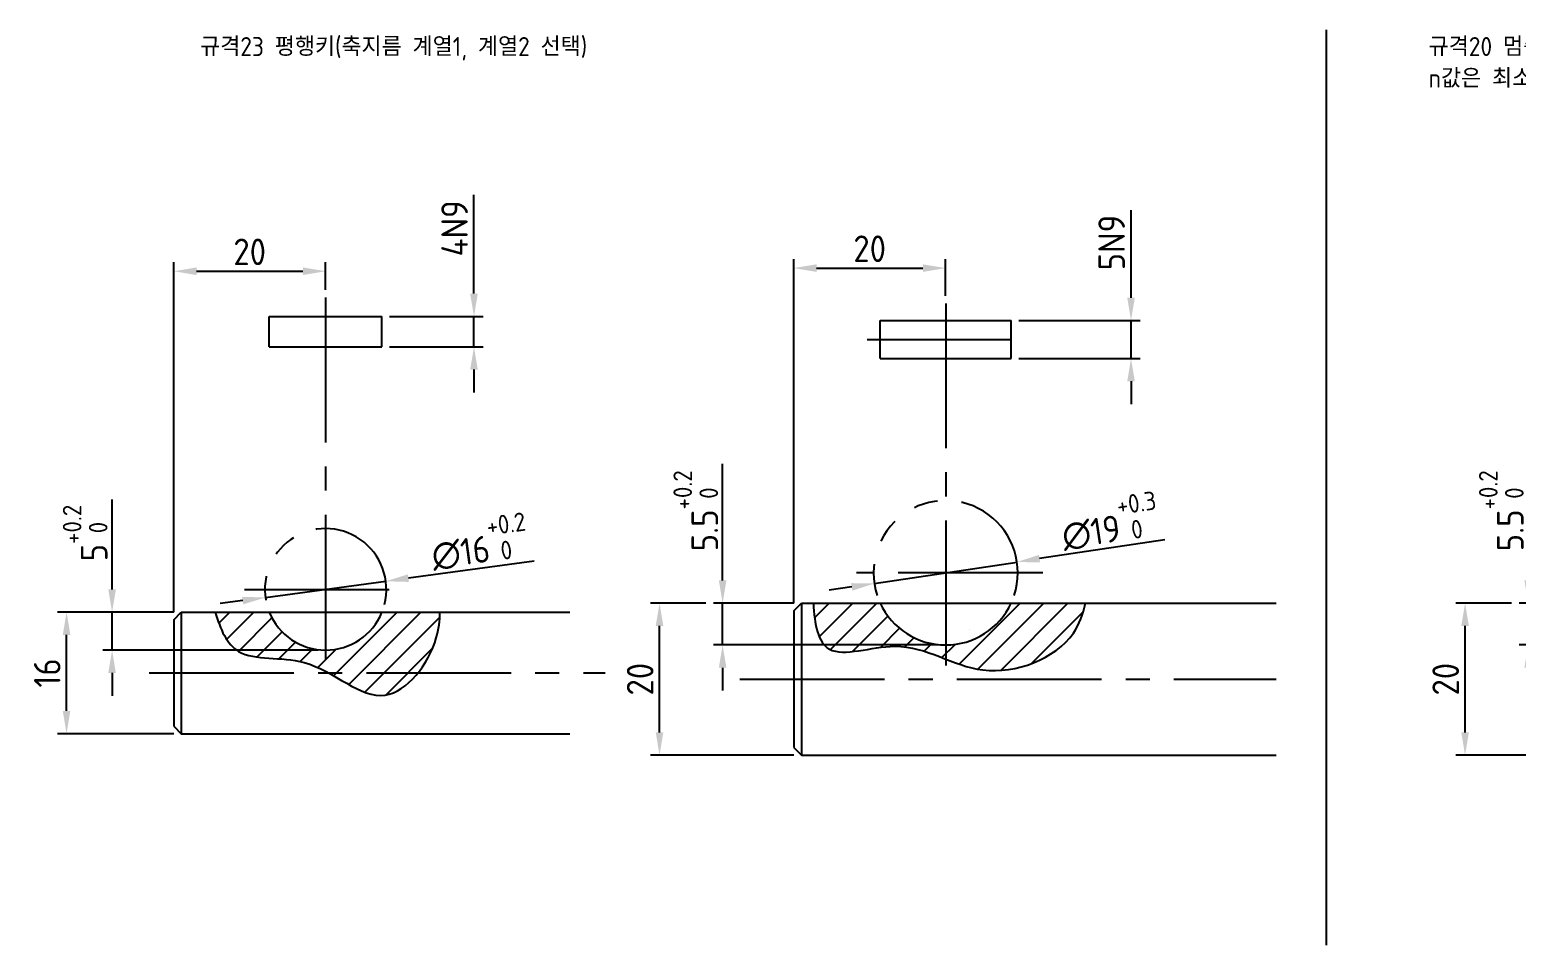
# Model space of a CAD drawing. Header units: millimetres. Extents: x 0 to 10991, y 0 to 768.
# Drawn here: x 2021.2 to 2217, y 296.2 to 416.7 of the extents above; entities that cross this region are included whole.
import ezdxf

# ---------------------------------------------------------------- set-up
doc = ezdxf.new("R2010")
doc.units = ezdxf.units.MM
doc.linetypes.add('CENTER2', pattern=[28.575, 19.05, -3.175, 3.175, -3.175])
doc.linetypes.add('PHANTOM2', pattern=[31.75, 15.875, -3.175, 3.175, -3.175, 3.175, -3.175])
for name, color, linetype in [('가는실선', 7, 'Continuous'), ('가상선', 6, 'PHANTOM2'), ('문자', 2, 'Continuous'), ('외형선', 3, 'Continuous'), ('중심선', 7, 'CENTER2')]:
    doc.layers.add(name, color=color, linetype=linetype)
doc.styles.get("Standard").update_dxf_attribs({"font": 'isocp.shx', "bigfont": 'whgtxt.shx'})
doc.dimstyles.new('ISO-25', dxfattribs={"dimtxt": 3.5, "dimasz": 3, "dimexe": 1.2, "dimexo": 1, "dimgap": 0.8, "dimtad": 1, "dimdec": 3, "dimdsep": 46, "dimtxsty": 'Standard', "dimcen": 0, "dimclrd": 7, "dimclre": 7, "dimclrt": 2, "dimadec": 0, "dimazin": 2, "dimtfac": 1, "dimtdec": 3, "dimtmove": 0, "dimatfit": 3, "dimfxl": 0, "dimlwd": -1, "dimlwe": -1, "dimarcsym": 0})

# ---------------------------------------------------------------- blocks, each defined once
blk = doc.blocks.new('*D59')
at = {"layer": 'Defpoints', "color": 0}
for p in [(2067.61, 378.94), (2067.61, 374.94), (2079.73, 374.94)]:
    blk.add_point(p, dxfattribs=at)
at = {"layer": '외형선', "color": 7}
for p, q in [((2079.73, 381.94), (2079.73, 394.95)), ((2068.61, 378.94), (2080.93, 378.94)), ((2079.73, 374.94), (2079.73, 378.94)), ((2068.61, 374.94), (2080.93, 374.94)), ((2079.73, 371.94), (2079.73, 368.94))]:
    blk.add_line(p, q, dxfattribs=at)
for points in [[(2079.23, 381.94), (2080.23, 381.94), (2079.73, 378.94)], [(2079.23, 371.94), (2080.23, 371.94), (2079.73, 374.94)]]:
    blk.add_solid(points, dxfattribs=at)
at = {"layer": '외형선', "color": 2, "insert": (2077.18, 390.53), "char_height": 3.5, "attachment_point": 5, "rotation": 90}
blk.add_mtext('4N9', dxfattribs=at)
blk = doc.blocks.new('*D60')
at = {"layer": 'Defpoints', "color": 0}
for p in [(2068.12, 344.1), (2052.27, 341.96)]:
    blk.add_point(p, dxfattribs=at)
at = {"layer": '외형선', "color": 7}
for p, q in [((2087.66, 346.74), (2071.1, 344.5)), ((2052.27, 341.96), (2068.12, 344.1)), ((2049.29, 341.56), (2046.32, 341.16))]:
    blk.add_line(p, q, dxfattribs=at)
for points in [[(2071.03, 345), (2071.16, 344.01), (2068.12, 344.1)], [(2049.23, 342.05), (2049.36, 341.06), (2052.27, 341.96)]]:
    blk.add_solid(points, dxfattribs=at)
at = {"layer": '외형선', "color": 2, "insert": (2080.39, 349.33), "char_height": 3.5, "attachment_point": 5, "rotation": 7.6931}
blk.add_mtext('∅16{\\H0.7x;\\S+0.2^  0;}', dxfattribs=at)
blk = doc.blocks.new('*D61')
at = {"layer": 'Defpoints', "color": 0}
for p in [(2060.2, 384.89), (2060.2, 381.43), (2040.2, 339.03)]:
    blk.add_point(p, dxfattribs=at)
at = {"layer": '외형선', "color": 7}
for p, q in [((2040.2, 340.03), (2040.2, 386.09)), ((2060.2, 382.43), (2060.2, 386.09)), ((2043.2, 384.89), (2057.2, 384.89))]:
    blk.add_line(p, q, dxfattribs=at)
for points in [[(2043.2, 385.39), (2043.2, 384.39), (2040.2, 384.89)], [(2057.2, 385.39), (2057.2, 384.39), (2060.2, 384.89)]]:
    blk.add_solid(points, dxfattribs=at)
at = {"layer": '외형선', "color": 2, "insert": (2050.2, 387.44), "char_height": 3.5, "attachment_point": 5}
blk.add_mtext('20', dxfattribs=at)
blk = doc.blocks.new('*D62')
at = {"layer": 'Defpoints', "color": 0}
for p in [(2032.08, 340.03), (2041.2, 340.03), (2060.2, 335.03)]:
    blk.add_point(p, dxfattribs=at)
at = {"layer": '외형선', "color": 7}
for p, q in [((2032.08, 343.03), (2032.08, 354.85)), ((2040.2, 340.03), (2030.88, 340.03)), ((2032.08, 335.03), (2032.08, 340.03)), ((2059.2, 335.03), (2030.88, 335.03)), ((2032.08, 332.03), (2032.08, 329.03))]:
    blk.add_line(p, q, dxfattribs=at)
for points in [[(2031.58, 343.03), (2032.58, 343.03), (2032.08, 340.03)], [(2031.58, 332.03), (2032.58, 332.03), (2032.08, 335.03)]]:
    blk.add_solid(points, dxfattribs=at)
at = {"layer": '외형선', "color": 2, "insert": (2028.54, 350.44), "char_height": 3.5, "attachment_point": 5, "rotation": 90}
blk.add_mtext('5{\\H0.7x;\\S+0.2^  0;}', dxfattribs=at)
blk = doc.blocks.new('*D63')
at = {"layer": 'Defpoints', "color": 0}
for p in [(2026.09, 340.03), (2032.08, 340.03), (2041.2, 324.03)]:
    blk.add_point(p, dxfattribs=at)
at = {"layer": '외형선', "color": 7}
for p, q in [((2031.08, 340.03), (2024.89, 340.03)), ((2026.09, 327.03), (2026.09, 337.03)), ((2040.2, 324.03), (2024.89, 324.03))]:
    blk.add_line(p, q, dxfattribs=at)
for points in [[(2025.59, 337.03), (2026.59, 337.03), (2026.09, 340.03)], [(2025.59, 327.03), (2026.59, 327.03), (2026.09, 324.03)]]:
    blk.add_solid(points, dxfattribs=at)
at = {"layer": '외형선', "color": 2, "insert": (2023.54, 332.03), "char_height": 3.5, "attachment_point": 5, "rotation": 90}
blk.add_mtext('16', dxfattribs=at)
blk = doc.blocks.new('*D64')
at = {"layer": 'Defpoints', "color": 0}
for p in [(2112.47, 341.21), (2122.83, 341.21), (2141.83, 335.71)]:
    blk.add_point(p, dxfattribs=at)
at = {"layer": '외형선', "color": 7}
for p, q in [((2112.47, 344.21), (2112.47, 359.53)), ((2121.83, 341.21), (2111.27, 341.21)), ((2112.47, 335.71), (2112.47, 341.21)), ((2140.83, 335.71), (2111.27, 335.71)), ((2112.47, 332.71), (2112.47, 329.71))]:
    blk.add_line(p, q, dxfattribs=at)
for points in [[(2111.97, 344.21), (2112.97, 344.21), (2112.47, 341.21)], [(2111.97, 332.71), (2112.97, 332.71), (2112.47, 335.71)]]:
    blk.add_solid(points, dxfattribs=at)
at = {"layer": '외형선', "color": 2, "insert": (2108.93, 353.37), "char_height": 3.5, "attachment_point": 5, "rotation": 90}
blk.add_mtext('5.5{\\H0.7x;\\S+0.2^  0;}', dxfattribs=at)
blk = doc.blocks.new('*D65')
at = {"layer": 'Defpoints', "color": 0}
for p in [(2104.16, 341.21), (2111.27, 341.21), (2122.83, 321.21)]:
    blk.add_point(p, dxfattribs=at)
at = {"layer": '외형선', "color": 7}
for p, q in [((2110.27, 341.21), (2102.96, 341.21)), ((2104.16, 324.21), (2104.16, 338.21)), ((2121.83, 321.21), (2102.96, 321.21))]:
    blk.add_line(p, q, dxfattribs=at)
for points in [[(2103.66, 338.21), (2104.66, 338.21), (2104.16, 341.21)], [(2103.66, 324.21), (2104.66, 324.21), (2104.16, 321.21)]]:
    blk.add_solid(points, dxfattribs=at)
at = {"layer": '외형선', "color": 2, "insert": (2101.61, 331.21), "char_height": 3.5, "attachment_point": 5, "rotation": 90}
blk.add_mtext('20', dxfattribs=at)
blk = doc.blocks.new('*D66')
at = {"layer": 'Defpoints', "color": 0}
for p in [(2150.45, 378.41), (2166.24, 378.41), (2150.45, 373.41)]:
    blk.add_point(p, dxfattribs=at)
at = {"layer": '외형선', "color": 7}
for p, q in [((2166.24, 381.41), (2166.24, 392.91)), ((2151.45, 378.41), (2167.44, 378.41)), ((2166.24, 373.41), (2166.24, 378.41)), ((2151.45, 373.41), (2167.44, 373.41)), ((2166.24, 370.41), (2166.24, 367.41))]:
    blk.add_line(p, q, dxfattribs=at)
for points in [[(2165.74, 381.41), (2166.74, 381.41), (2166.24, 378.41)], [(2165.74, 370.41), (2166.74, 370.41), (2166.24, 373.41)]]:
    blk.add_solid(points, dxfattribs=at)
at = {"layer": '외형선', "color": 2, "insert": (2163.69, 388.66), "char_height": 3.5, "attachment_point": 5, "rotation": 90}
blk.add_mtext('5N9', dxfattribs=at)
blk = doc.blocks.new('*D67')
at = {"layer": 'Defpoints', "color": 0}
for p in [(2141.83, 385.3), (2141.83, 380.66), (2121.83, 340.21)]:
    blk.add_point(p, dxfattribs=at)
at = {"layer": '외형선', "color": 7}
for p, q in [((2121.83, 341.21), (2121.83, 386.5)), ((2141.83, 381.66), (2141.83, 386.5)), ((2124.83, 385.3), (2138.83, 385.3))]:
    blk.add_line(p, q, dxfattribs=at)
for points in [[(2124.83, 385.8), (2124.83, 384.8), (2121.83, 385.3)], [(2138.83, 385.8), (2138.83, 384.8), (2141.83, 385.3)]]:
    blk.add_solid(points, dxfattribs=at)
at = {"layer": '외형선', "color": 2, "insert": (2131.83, 387.85), "char_height": 3.5, "attachment_point": 5}
blk.add_mtext('20', dxfattribs=at)
blk = doc.blocks.new('*D68')
at = {"layer": 'Defpoints', "color": 0}
for p in [(2151.23, 346.63), (2132.44, 343.8)]:
    blk.add_point(p, dxfattribs=at)
at = {"layer": '외형선', "color": 7}
for p, q in [((2170.69, 349.55), (2154.2, 347.07)), ((2132.44, 343.8), (2151.23, 346.63)), ((2129.47, 343.36), (2126.51, 342.91))]:
    blk.add_line(p, q, dxfattribs=at)
for points in [[(2154.12, 347.57), (2154.27, 346.58), (2151.23, 346.63)], [(2129.4, 343.85), (2129.55, 342.86), (2132.44, 343.8)]]:
    blk.add_solid(points, dxfattribs=at)
at = {"layer": '외형선', "color": 2, "insert": (2163.4, 352.02), "char_height": 3.5, "attachment_point": 5, "rotation": 8.5527}
blk.add_mtext('∅19{\\H0.7x;\\S+0.3^  0;}', dxfattribs=at)
blk = doc.blocks.new('*D71')
at = {"layer": 'Defpoints', "color": 0}
for p in [(2218.53, 341.21), (2228.9, 341.21), (2247.9, 335.71)]:
    blk.add_point(p, dxfattribs=at)
at = {"layer": '외형선', "color": 7}
for p, q in [((2218.53, 344.21), (2218.53, 359.53)), ((2227.9, 341.21), (2217.33, 341.21)), ((2218.53, 335.71), (2218.53, 341.21)), ((2246.9, 335.71), (2217.33, 335.71)), ((2218.53, 332.71), (2218.53, 329.71))]:
    blk.add_line(p, q, dxfattribs=at)
for points in [[(2218.03, 344.21), (2219.03, 344.21), (2218.53, 341.21)], [(2218.03, 332.71), (2219.03, 332.71), (2218.53, 335.71)]]:
    blk.add_solid(points, dxfattribs=at)
at = {"layer": '외형선', "color": 2, "insert": (2214.99, 353.37), "char_height": 3.5, "attachment_point": 5, "rotation": 90}
blk.add_mtext('5.5{\\H0.7x;\\S+0.2^  0;}', dxfattribs=at)
blk = doc.blocks.new('*D72')
at = {"layer": 'Defpoints', "color": 0}
for p in [(2210.22, 341.21), (2217.33, 341.21), (2228.9, 321.21)]:
    blk.add_point(p, dxfattribs=at)
at = {"layer": '외형선', "color": 7}
for p, q in [((2216.33, 341.21), (2209.02, 341.21)), ((2210.22, 324.21), (2210.22, 338.21)), ((2227.9, 321.21), (2209.02, 321.21))]:
    blk.add_line(p, q, dxfattribs=at)
for points in [[(2209.72, 338.21), (2210.72, 338.21), (2210.22, 341.21)], [(2209.72, 324.21), (2210.72, 324.21), (2210.22, 321.21)]]:
    blk.add_solid(points, dxfattribs=at)
at = {"layer": '외형선', "color": 2, "insert": (2207.67, 331.21), "char_height": 3.5, "attachment_point": 5, "rotation": 90}
blk.add_mtext('20', dxfattribs=at)

msp = doc.modelspace()

# ---------------------------------------------------------------- hatches: boundary and pattern name
at = {"layer": '가는실선'}
h = msp.add_hatch(dxfattribs=at)
h.set_pattern_fill('ANSI31', color=256, scale=0.7)
edge = h.paths.add_edge_path()
edge.add_spline(control_points=[(2141.8346, 333.8626), (2143.4246, 333.2411), (2148.9789, 331.1263), (2158.0313, 334.506), (2159.9393, 339.7809), (2160.2464, 341.2142)], knot_values=[24.72144639, 24.72144639, 24.72144639, 24.72144639, 29.87262352, 42.72069134, 47.094307, 47.094307, 47.094307, 47.094307], degree=3, periodic=0)
edge.add_line((2160.2464, 341.2142), (2150.4514, 341.2142))
edge.add_arc((2141.8346, 345.2142), 9.5, 270, 335.098938, ccw=False)
edge.add_line((2141.8346, 335.7142), (2141.8346, 333.8626))
edge = h.paths.add_edge_path()
edge.add_line((2133.2177, 341.2142), (2124.4113, 341.2142))
edge.add_spline(control_points=[(2124.4113, 341.2142), (2124.5626, 338.4142), (2125.525, 333.0086), (2134.9266, 336.6281), (2139.7105, 334.693), (2141.8346, 333.8626)], knot_values=[2.32568003, 2.32568003, 2.32568003, 2.32568003, 9.22862842, 17.83992709, 24.72144639, 24.72144639, 24.72144639, 24.72144639], degree=3, periodic=0)
edge.add_line((2141.8346, 333.8626), (2141.8346, 335.7142))
edge.add_arc((2141.8346, 345.2142), 9.5, 204.901062, 270, ccw=False)
h = msp.add_hatch(dxfattribs=at)
h.set_pattern_fill('ANSI31', color=256, scale=0.7)
h.set_pattern_definition([(45, (0, -26.024), (-1.5715448, 1.5715448), [])])
edge = h.paths.add_edge_path()
edge.add_line((2052.7798, 340.0307), (2045.6689, 340.0307))
edge.add_spline(control_points=[(2045.6689, 340.0307), (2046.3192, 337.7534), (2048.3786, 333.1151), (2055.5761, 334.496), (2059.5646, 332.5969), (2060.6003, 332.0307)], knot_values=[2.94091425, 2.94091425, 2.94091425, 2.94091425, 9.30371804, 18.0488567, 21.27346392, 21.27346392, 21.27346392, 21.27346392], degree=3, periodic=0)
edge.add_line((2060.6003, 332.0307), (2072.3559, 332.0307))
edge.add_spline(control_points=[(2072.3559, 332.0307), (2073.4381, 333.3789), (2074.9151, 336.2012), (2075.2385, 338.9173), (2075.2421, 340.0307)], knot_values=[34.96437772, 34.96437772, 34.96437772, 34.96437772, 39.66879966, 42.9968261, 42.9968261, 42.9968261, 42.9968261], degree=3, periodic=0)
edge.add_line((2075.2421, 340.0307), (2067.6122, 340.0307))
edge.add_arc((2060.196, 343.0307), 8, 202.024313, 337.975687, ccw=False)
edge = h.paths.add_edge_path()
edge.add_spline(control_points=[(2060.6003, 332.0307), (2063.2612, 330.5762), (2067.2368, 327.5773), (2071.1122, 330.4812), (2072.3559, 332.0307)], knot_values=[21.27346392, 21.27346392, 21.27346392, 21.27346392, 29.55730755, 34.96437772, 34.96437772, 34.96437772, 34.96437772], degree=3, periodic=0)
edge.add_line((2072.3559, 332.0307), (2060.6003, 332.0307))

# ---------------------------------------------------------------- linework, layer by layer
for points, knots in [([(2124.4113, 341.2142), (2124.5626, 338.4142), (2125.525, 333.0086), (2137.089, 337.4606), (2146.1945, 330.0868), (2158.0313, 334.506), (2159.9393, 339.7809), (2160.2464, 341.2142)], [2.32568003, 2.32568003, 2.32568003, 2.32568003, 9.22862842, 17.83992709, 29.87262352, 42.72069134, 47.094307, 47.094307, 47.094307, 47.094307]), ([(2045.6689, 340.0307), (2046.3192, 337.7534), (2048.3786, 333.1151), (2058.8284, 335.12), (2067.6982, 325.3851), (2074.6973, 334.3728), (2075.2385, 338.9173), (2075.2421, 340.0307)], [2.94091425, 2.94091425, 2.94091425, 2.94091425, 9.30371804, 18.0488567, 29.55730755, 39.66879966, 42.9968261, 42.9968261, 42.9968261, 42.9968261])]:
    msp.add_open_spline(points, degree=3, knots=knots, dxfattribs=at)
at = {"layer": '가상선'}
for centre, radius, start, end in [((2141.8346, 345.2142), 9.5, 341.59152, 198.40848), ((2060.196, 343.0307), 8, 345.522488, 194.477512)]:
    msp.add_arc(centre, radius, start, end, dxfattribs=at)
at = {"layer": '외형선'}
for p, q in [((2191.9136, 416.6669), (2191.9136, 296.2007)), ((2052.7798, 374.9353), (2052.7798, 378.9353)), ((2052.7798, 378.9353), (2067.6122, 378.9353)), ((2067.6122, 374.9353), (2067.6122, 378.9353)), ((2133.2177, 378.4133), (2150.4514, 378.4133)), ((2133.2177, 373.4133), (2133.2177, 378.4133)), ((2150.4514, 373.4133), (2150.4514, 378.4133)), ((2052.7798, 374.9353), (2067.6122, 374.9353)), ((2133.2177, 373.4133), (2150.4514, 373.4133)), ((2121.8346, 340.2142), (2122.8346, 341.2142)), ((2122.8346, 341.2142), (2185.3313, 341.2142)), ((2122.8346, 341.2142), (2122.8346, 321.2142)), ((2040.196, 339.0307), (2041.196, 340.0307)), ((2040.196, 339.0307), (2040.196, 325.0307)), ((2041.196, 340.0307), (2092.3418, 340.0307)), ((2041.196, 340.0307), (2041.196, 324.0307)), ((2121.8346, 340.2142), (2121.8346, 322.2142)), ((2040.196, 325.0307), (2041.196, 324.0307)), ((2041.196, 324.0307), (2092.3418, 324.0307)), ((2121.8346, 322.2142), (2122.8346, 321.2142)), ((2122.8346, 321.2142), (2185.3313, 321.2142))]:
    msp.add_line(p, q, dxfattribs=at)
for centre, radius, start, end in [((2141.8346, 345.2142), 9.5, 204.901062, 335.098938), ((2060.196, 343.0307), 8, 202.024313, 337.975687)]:
    msp.add_arc(centre, radius, start, end, dxfattribs=at)
at = {"layer": '중심선'}
for p, q in [((2060.196, 381.426), (2060.196, 333.3593)), ((2141.8346, 380.6562), (2141.8346, 333.0274)), ((2131.4925, 375.9133), (2152.4678, 375.9133)), ((2154.6136, 345.2142), (2130.0844, 345.2142)), ((2049.5304, 343.0307), (2070.9555, 343.0307)), ((2036.9844, 332.0307), (2096.989, 332.0307)), ((2114.7371, 331.2142), (2185.3313, 331.2142))]:
    msp.add_line(p, q, dxfattribs=at)

# ---------------------------------------------------------------- texts
at = {"layer": '문자', "char_height": 2.5, "attachment_point": 1}
for s, insert in [('규격23 평행키(축지름 계열1, 계열2 선택)', (2043.6725, 415.707)), ('규격20 멈춤링(축용)\\Pn값은 최소값이다. (끝단에 장착할때 사용)', (2205.4232, 415.707))]:
    msp.add_mtext_dynamic_manual_height_columns(s, width=87.91333, gutter_width=12.5, heights=[0], dxfattribs=dict(at, insert=insert))

# ---------------------------------------------------------------- dimensions: what is measured, and where the dimension line sits
at = {"layer": '외형선'}
dim = msp.add_linear_dim(base=(2079.7278, 374.9353), p1=(2067.6122, 378.9353), p2=(2067.6122, 374.9353), angle=90, text='<>N9', dimstyle='ISO-25', dxfattribs=at)
dim.commit()
dim.dimension.update_dxf_attribs({"geometry": '*D59', "text_midpoint": (2079.7278, 390.5275), "dimtype": 160})
for base, p1, p2, text, picture, middle in [((2166.2415, 378.4133), (2150.4514, 373.4133), (2150.4514, 378.4133), '<>N9', '*D66', (2163.6915, 388.6636)), ((2112.4679, 341.2142), (2141.8346, 335.7142), (2122.8346, 341.2142), '<>{\\H0.7x;\\S+0.2^  0;}', '*D64', (2108.9309, 353.3728)), ((2218.5285, 341.2142), (2247.8951, 335.7142), (2228.8951, 341.2142), '<>{\\H0.7x;\\S+0.2^  0;}', '*D71', (2214.9914, 353.3728)), ((2032.0756, 340.0307), (2060.196, 335.0307), (2041.196, 340.0307), '<>{\\H0.7x;\\S+0.2^  0;}', '*D62', (2028.5385, 350.4393))]:
    dim = msp.add_linear_dim(base=base, p1=p1, p2=p2, angle=90, text=text, dimstyle='ISO-25', dxfattribs=at)
    dim.commit()
    dim.dimension.update_dxf_attribs({"geometry": picture, "text_midpoint": middle})
for base, p1, p2, picture, middle in [((2060.196, 384.8852), (2040.196, 339.0307), (2060.196, 381.426), '*D61', (2050.196, 387.4355)), ((2141.8346, 385.3001), (2121.8346, 340.2142), (2141.8346, 380.6562), '*D67', (2131.8346, 387.8504))]:
    dim = msp.add_linear_dim(base=base, p1=p1, p2=p2, dimstyle='ISO-25', dxfattribs=at)
    dim.commit()
    dim.dimension.update_dxf_attribs({"geometry": picture, "text_midpoint": middle})
for p1, p2, text, picture, middle in [((2132.4402, 343.8014), (2151.2289, 346.627), '<>{\\H0.7x;\\S+0.3^  0;}', '*D68', (2163.4036, 352.0239)), ((2052.268, 341.9598), (2068.124, 344.1016), '<>{\\H0.7x;\\S+0.2^  0;}', '*D60', (2080.3933, 349.3282))]:
    dim = msp.add_diameter_dim_2p(p1=p1, p2=p2, text=text, dimstyle='ISO-25', dxfattribs=at)
    dim.commit()
    dim.dimension.update_dxf_attribs({"geometry": picture, "text_midpoint": middle})
for base, p1, p2, picture, middle in [((2104.1632, 341.2142), (2122.8346, 321.2142), (2111.2679, 341.2142), '*D65', (2101.6128, 331.2142)), ((2210.2237, 341.2142), (2228.8951, 321.2142), (2217.3285, 341.2142), '*D72', (2207.6734, 331.2142)), ((2026.0872, 340.0307), (2041.196, 324.0307), (2032.0756, 340.0307), '*D63', (2023.5372, 332.0307))]:
    dim = msp.add_linear_dim(base=base, p1=p1, p2=p2, angle=90, dimstyle='ISO-25', dxfattribs=at)
    dim.commit()
    dim.dimension.update_dxf_attribs({"geometry": picture, "text_midpoint": middle})

doc.saveas('drawing.dxf')
